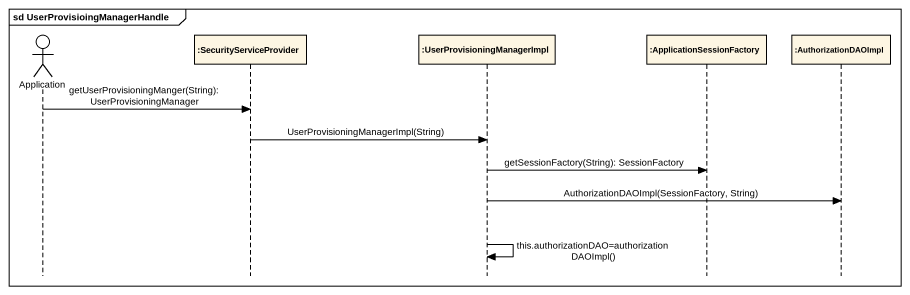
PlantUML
@startuml
mainframe sd UserProvisioingManagerHandle
hide footbox
actor Application
participant ":SecurityServiceProvider" as SecurityServiceProvider
participant ":UserProvisioningManagerImpl" as UserProvisioningManagerImpl
participant ":ApplicationSessionFactory" as ApplicationSessionFactory
participant ":AuthorizationDAOImpl" as AuthorizationDAOImpl

Application -> SecurityServiceProvider : getUserProvisioningManger(String): UserProvisioningManager
SecurityServiceProvider -> UserProvisioningManagerImpl : UserProvisioningManagerImpl(String)
UserProvisioningManagerImpl -> ApplicationSessionFactory : getSessionFactory(String): SessionFactory
UserProvisioningManagerImpl -> AuthorizationDAOImpl : AuthorizationDAOImpl(SessionFactory, String)
UserProvisioningManagerImpl -> UserProvisioningManagerImpl : this.authorizationDAO=authorizationDAOImpl()
@enduml
